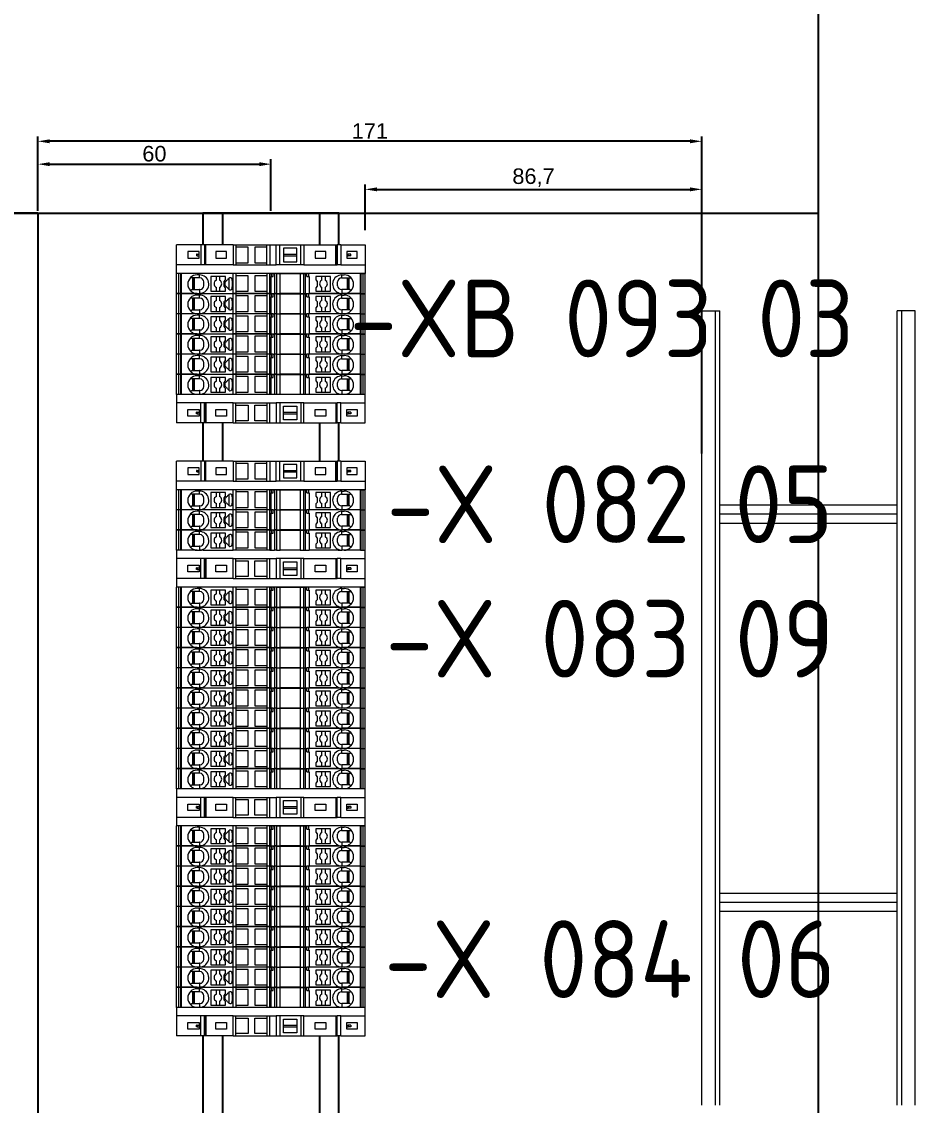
# Model space of a CAD drawing. Header units: millimetres. Extents: x 37984 to 70752, y 14140 to 37584.
# Drawn here: x 45976.3 to 46206.5, y 32209.6 to 32488.7 of the extents above; entities that cross this region are included whole.
import ezdxf
from ezdxf.enums import TextEntityAlignment as Align

# ---------------------------------------------------------------- set-up
doc = ezdxf.new("R2010")
doc.units = ezdxf.units.MM
doc.set_wipeout_variables(frame=1)
doc.layers.add('! NO PLOT !', color=7, linetype='Continuous', true_color=0xff75dd, plot=False)
doc.layers.add('000-PI-Oprema', color=30, linetype='Continuous', lineweight=5)
doc.layers.add('SI-ORMAR-Oprema', color=30, linetype='Continuous', lineweight=5)
for name, color, linetype in [('000-PI-ORMAR', 2, 'Continuous'), ('000-PI_TEXT', 7, 'Continuous'), ('002-PI-Kabelska kanalica', 150, 'Continuous'), ('004-PI-DIN Šina', 3, 'Continuous')]:
    doc.layers.add(name, color=color, linetype=linetype)
doc.styles.add('PI0', font='isocpeur.ttf', dxfattribs={"width": 0.9})
doc.styles.get("Standard").update_dxf_attribs({"font": 'arial.ttf'})
doc.dimstyles.new('ISO-25', dxfattribs={"dimtxt": 4, "dimasz": 3, "dimexe": 1.25, "dimexo": 0.625, "dimtad": 1, "dimtxsty": 'Standard', "dimcen": 3, "dimadec": 0, "dimazin": 0, "dimtfac": 1, "dimtmove": 0, "dimatfit": 3, "dimfxl": 1, "dimarcsym": 0})

# ---------------------------------------------------------------- blocks, each defined once
blk = doc.blocks.new('*U743')
at = {"layer": '002-PI-Kabelska kanalica'}
for q in [(-20, 1420), (40, -100)]:
    blk.add_line((-20, -100), q, dxfattribs=at)
blk = doc.blocks.new('*U744')
at = {"layer": '004-PI-DIN Šina'}
blk.add_lwpolyline([(1520, -17.5), (1520, 17.5), (0, 17.5), (0, -17.5)], close=True, dxfattribs=at)
for points in [[(0, 12.5), (1520, 12.5)], [(0, -12.5), (1520, -12.5)]]:
    blk.add_lwpolyline(points, dxfattribs=at)
blk = doc.blocks.new('*U527')
at = {"layer": '002-PI-Kabelska kanalica'}
for p in [(-20, 791), (80, -100)]:
    blk.add_line(p, (80, 791), dxfattribs=at)
blk = doc.blocks.new('*U457')
blk.add_wipeout([(47227.3, 37326.63), (47227.3, 37321.48), (47275.9, 37321.48), (47275.9, 37326.63)])
at = {"layer": '000-PI-Oprema'}
for p, q in [((47227.3, 37321.48), (47227.3, 37326.63)), ((47227.85, 37326.63), (47227.3, 37326.63)), ((47228.39, 37326.63), (47227.85, 37326.63)), ((47227.85, 37321.48), (47227.85, 37326.63)), ((47228.39, 37321.48), (47228.39, 37326.63)), ((47228.56, 37326.63), (47228.39, 37326.63)), ((47228.56, 37321.48), (47228.56, 37326.63)), ((47241.88, 37326.63), (47228.56, 37326.63)), ((47233.2, 37326.28), (47232.6, 37326.28)), ((47233.2, 37325.48), (47233.2, 37326.28)), ((47241.88, 37321.48), (47241.88, 37326.63)), ((47242.6, 37326.63), (47241.88, 37326.63)), ((47242.6, 37326.63), (47242.6, 37326.06)), ((47250.6, 37326.63), (47242.6, 37326.63)), ((47242.6, 37326.06), (47242.6, 37322.06)), ((47245.75, 37326.06), (47242.6, 37326.06)), ((47245.75, 37322.06), (47245.75, 37326.06)), ((47247.45, 37326.06), (47247.45, 37322.06)), ((47250.6, 37326.06), (47247.45, 37326.06)), ((47250.6, 37326.63), (47250.6, 37326.06)), ((47251.32, 37326.63), (47250.6, 37326.63)), ((47250.6, 37326.06), (47250.6, 37322.06)), ((47251.32, 37326.63), (47251.75, 37326.63)), ((47251.32, 37321.48), (47251.32, 37326.63)), ((47251.75, 37325.83), (47251.75, 37326.63)), ((47252.21, 37326.63), (47251.75, 37326.63)), ((47252.21, 37326.63), (47252.56, 37326.63)), ((47252.21, 37325.83), (47252.21, 37326.63)), ((47253.07, 37326.63), (47252.56, 37326.63)), ((47252.56, 37326.63), (47252.56, 37321.48)), ((47253.07, 37326.63), (47253.07, 37321.48)), ((47253.07, 37326.63), (47253.98, 37326.63)), ((47253.98, 37321.48), (47253.98, 37326.63)), ((47253.98, 37326.63), (47259.12, 37326.63)), ((47259.12, 37326.63), (47259.12, 37321.48)), ((47259.12, 37326.63), (47260.03, 37326.63)), ((47260.03, 37326.63), (47260.03, 37321.48)), ((47260.03, 37326.63), (47260.54, 37326.63)), ((47260.54, 37321.48), (47260.54, 37326.63)), ((47260.54, 37326.63), (47260.89, 37326.63)), ((47260.89, 37325.83), (47260.89, 37326.63)), ((47261.35, 37326.63), (47260.89, 37326.63)), ((47261.35, 37325.83), (47261.35, 37326.63)), ((47274.65, 37326.63), (47261.35, 37326.63)), ((47269.9, 37326.28), (47270.5, 37326.28)), ((47269.9, 37325.48), (47269.9, 37326.28)), ((47274.65, 37321.48), (47274.65, 37326.63)), ((47274.65, 37326.63), (47274.82, 37326.63)), ((47274.82, 37321.48), (47274.82, 37326.63)), ((47274.82, 37326.63), (47275.35, 37326.63)), ((47275.35, 37321.48), (47275.35, 37326.63)), ((47275.35, 37326.63), (47275.9, 37326.63)), ((47275.9, 37321.48), (47275.9, 37326.63)), ((47231, 37325.48), (47230.9, 37325.58)), ((47231.45, 37325.48), (47231, 37325.48)), ((47231.45, 37325.48), (47231.45, 37322.48)), ((47231.6, 37325.48), (47231.45, 37325.48)), ((47231.6, 37322.48), (47231.6, 37325.48)), ((47231.85, 37325.48), (47231.6, 37325.48)), ((47231.85, 37325.48), (47231.85, 37322.48)), ((47233.2, 37325.48), (47231.85, 37325.48)), ((47233.3, 37325.48), (47233.2, 37325.48)), ((47237.55, 37325.88), (47236.15, 37325.88)), ((47236.15, 37325.88), (47236.15, 37322.08)), ((47238.35, 37325.88), (47237.55, 37325.88)), ((47237.55, 37324.9), (47237.55, 37325.88)), ((47239.95, 37325.88), (47238.35, 37325.88)), ((47238.35, 37325.88), (47238.35, 37324.9)), ((47239.55, 37324.58), (47239.95, 37324.98)), ((47239.55, 37323.38), (47239.55, 37324.58)), ((47239.95, 37322.98), (47239.55, 37323.38)), ((47239.95, 37324.98), (47239.95, 37325.88)), ((47240.78, 37325.37), (47240.78, 37322.6)), ((47251.65, 37321.48), (47251.65, 37325.83)), ((47251.65, 37325.83), (47251.75, 37325.83)), ((47251.75, 37325.83), (47252.21, 37325.83)), ((47260.89, 37325.83), (47261.35, 37325.83)), ((47261.35, 37325.83), (47261.45, 37325.83)), ((47261.45, 37325.83), (47261.45, 37321.48)), ((47264.75, 37325.88), (47263.15, 37325.88)), ((47263.15, 37325.88), (47263.15, 37324.98)), ((47263.15, 37324.98), (47263.55, 37324.58)), ((47263.55, 37323.38), (47263.15, 37322.98)), ((47263.55, 37324.58), (47263.55, 37323.38)), ((47264.75, 37324.9), (47264.75, 37325.88)), ((47265.55, 37325.88), (47264.75, 37325.88)), ((47265.55, 37325.88), (47265.55, 37324.9)), ((47266.95, 37325.88), (47265.55, 37325.88)), ((47266.95, 37322.08), (47266.95, 37325.88)), ((47268.8, 37323.48), (47268.8, 37324.48)), ((47269.8, 37325.48), (47269.9, 37325.48)), ((47269.9, 37325.48), (47271.25, 37325.48)), ((47271.25, 37325.48), (47271.25, 37322.48)), ((47271.25, 37325.48), (47271.5, 37325.48)), ((47271.5, 37322.48), (47271.5, 37325.48)), ((47271.5, 37325.48), (47271.65, 37325.48)), ((47271.65, 37325.48), (47271.65, 37322.48)), ((47271.65, 37325.48), (47272.1, 37325.48)), ((47272.1, 37325.48), (47272.2, 37325.58)), ((47227.85, 37321.48), (47227.3, 37321.48)), ((47228.39, 37321.48), (47227.85, 37321.48)), ((47228.56, 37321.48), (47228.39, 37321.48)), ((47231.6, 37321.48), (47228.56, 37321.48)), ((47230.9, 37322.19), (47231.2, 37322.48)), ((47231.2, 37322.48), (47231.45, 37322.48)), ((47231.45, 37322.48), (47231.6, 37322.48)), ((47231.6, 37322.48), (47231.85, 37322.48)), ((47231.6, 37321.7), (47231.6, 37321.48)), ((47232.6, 37321.48), (47231.6, 37321.48)), ((47231.85, 37322.48), (47233.2, 37322.48)), ((47232.6, 37321.48), (47233.2, 37321.48)), ((47233.3, 37322.48), (47233.2, 37322.48)), ((47233.2, 37322.48), (47233.2, 37321.48)), ((47234.2, 37321.48), (47233.2, 37321.48)), ((47234.2, 37321.48), (47234.2, 37321.7)), ((47234.2, 37321.48), (47241.88, 37321.48)), ((47236.15, 37322.08), (47237.55, 37322.08)), ((47237.55, 37322.08), (47237.55, 37323.07)), ((47237.55, 37322.08), (47238.35, 37322.08)), ((47238.35, 37323.07), (47238.35, 37322.08)), ((47238.35, 37322.08), (47239.95, 37322.08)), ((47239.95, 37322.08), (47239.95, 37322.98)), ((47242.6, 37321.48), (47241.88, 37321.48)), ((47242.6, 37322.06), (47245.75, 37322.06)), ((47242.6, 37322.06), (47242.6, 37321.48)), ((47250.6, 37321.48), (47242.6, 37321.48)), ((47247.45, 37322.06), (47250.6, 37322.06)), ((47250.6, 37322.06), (47250.6, 37321.48)), ((47251.32, 37321.48), (47250.6, 37321.48)), ((47251.32, 37321.48), (47251.65, 37321.48)), ((47251.65, 37321.48), (47252.56, 37321.48)), ((47253.07, 37321.48), (47252.56, 37321.48)), ((47253.07, 37321.48), (47253.98, 37321.48)), ((47259.12, 37321.48), (47253.98, 37321.48)), ((47259.12, 37321.48), (47260.03, 37321.48)), ((47260.03, 37321.48), (47260.54, 37321.48)), ((47260.54, 37321.48), (47261.45, 37321.48)), ((47268.9, 37321.48), (47261.45, 37321.48)), ((47263.15, 37322.98), (47263.15, 37322.08)), ((47263.15, 37322.08), (47264.75, 37322.08)), ((47264.75, 37322.08), (47264.75, 37323.07)), ((47264.75, 37322.08), (47265.55, 37322.08)), ((47265.55, 37323.07), (47265.55, 37322.08)), ((47265.55, 37322.08), (47266.95, 37322.08)), ((47268.9, 37321.48), (47268.9, 37321.7)), ((47268.9, 37321.48), (47269.9, 37321.48)), ((47269.8, 37322.48), (47269.9, 37322.48)), ((47271.25, 37322.48), (47269.9, 37322.48)), ((47269.9, 37322.48), (47269.9, 37321.48)), ((47270.5, 37321.48), (47269.9, 37321.48)), ((47271.5, 37321.48), (47270.5, 37321.48)), ((47271.5, 37322.48), (47271.25, 37322.48)), ((47271.65, 37322.48), (47271.5, 37322.48)), ((47271.5, 37321.7), (47271.5, 37321.48)), ((47274.65, 37321.48), (47271.5, 37321.48)), ((47271.9, 37322.48), (47271.65, 37322.48)), ((47272.2, 37322.19), (47271.9, 37322.48)), ((47274.65, 37321.48), (47274.82, 37321.48)), ((47274.82, 37321.48), (47275.35, 37321.48)), ((47275.35, 37321.48), (47275.9, 37321.48))]:
    blk.add_line(p, q, dxfattribs=at)
for centre, radius, start, end in [((47232.6, 37323.88), 2.4, 90, 135), ((47233.2, 37323.88), 2.4, 294.6243, 90), ((47269.9, 37323.88), 2.4, 90, 245.3757), ((47270.5, 37323.88), 2.4, 45, 90), ((47232.6, 37323.88), 2.4, 135, 225), ((47233.3, 37324.48), 1, 0, 90), ((47233.3, 37323.48), 1, 270, 360), ((47237.95, 37323.98), 1, 113.5782, 246.4218), ((47237.95, 37323.98), 1, 293.5782, 66.4218), ((47241.15, 37325.03), 0.5, 5.4406, 134.9997), ((47265.15, 37323.98), 1, 113.5782, 246.4218), ((47265.15, 37323.98), 1, 293.5782, 66.4218), ((47269.8, 37324.48), 1, 90, 180), ((47269.8, 37323.48), 1, 180, 270), ((47270.5, 37323.88), 2.4, 315, 45), ((47232.6, 37323.88), 2.4, 225, 245.3757), ((47232.6, 37323.88), 2.4, 245.3757, 270), ((47233.2, 37323.88), 2.4, 270, 294.6243), ((47241.15, 37322.93), 0.5, 225, 354.5597), ((47269.9, 37323.88), 2.4, 245.3757, 270), ((47270.5, 37323.88), 2.4, 270, 294.6243), ((47270.5, 37323.88), 2.4, 294.6243, 315)]:
    blk.add_arc(centre, radius, start, end, dxfattribs=at)
for points in [[(47234.3, 37323.48), (47234.3, 37323.61), (47234.3, 37323.74), (47234.3, 37323.87), (47234.3, 37324.01), (47234.3, 37324.14), (47234.3, 37324.26), (47234.3, 37324.38), (47234.3, 37324.48)], [(47240.78, 37325.37), (47240.55, 37325.14), (47240.32, 37324.91), (47240.09, 37324.68), (47239.85, 37324.44)], [(47239.85, 37323.53), (47239.85, 37323.76), (47239.85, 37323.98), (47239.85, 37324.21), (47239.85, 37324.44)], [(47240.78, 37322.6), (47240.55, 37322.83), (47240.32, 37323.05), (47240.09, 37323.29), (47239.85, 37323.53)], [(47240.8, 37325.39), (47240.79, 37325.38), (47240.78, 37325.37)], [(47241.75, 37323.98), (47241.73, 37324.26), (47241.7, 37324.53), (47241.67, 37324.81), (47241.65, 37325.08)], [(47241.65, 37322.89), (47241.67, 37323.16), (47241.7, 37323.44), (47241.73, 37323.71), (47241.75, 37323.98)], [(47240.8, 37322.58), (47240.79, 37322.59), (47240.78, 37322.6)]]:
    blk.add_spline(points, degree=3, dxfattribs=at)
blk = doc.blocks.new('*U762')
at = {"layer": '000-PI-Oprema'}
blk.add_blockref('*U457', (-47251.6, -37324.06), dxfattribs=at)
blk = doc.blocks.new('*U763')
at = {"layer": '000-PI-Oprema', "color": 0, "linetype": 'ByBlock', "lineweight": -2, "transparency": 16777216}
blk.add_blockref('*U762', (0, 0), dxfattribs=at)
blk.add_blockref('*U762', (0, -5.2), dxfattribs=at)
blk.add_blockref('*U762', (0, -10.4), dxfattribs=at)
blk.add_blockref('*U762', (0, -15.6), dxfattribs=at)
blk.add_blockref('*U762', (0, -20.8), dxfattribs=at)
blk.add_blockref('*U762', (0, -26), dxfattribs=at)
blk.add_blockref('*U762', (0, -31.2), dxfattribs=at)
blk.add_blockref('*U762', (0, -36.4), dxfattribs=at)
blk.add_blockref('*U762', (0, -41.6), dxfattribs=at)
blk = doc.blocks.new('*U764')
at = {"layer": '000-PI-Oprema'}
blk.add_blockref('*U457', (-47251.6, -37324.06), dxfattribs=at)
blk = doc.blocks.new('*U765')
at = {"layer": '000-PI-Oprema', "color": 0, "linetype": 'ByBlock', "lineweight": -2, "transparency": 16777216}
blk.add_blockref('*U764', (0, 0), dxfattribs=at)
blk.add_blockref('*U764', (0, -5.2), dxfattribs=at)
blk.add_blockref('*U764', (0, -10.4), dxfattribs=at)
blk.add_blockref('*U764', (0, -15.6), dxfattribs=at)
blk.add_blockref('*U764', (0, -20.8), dxfattribs=at)
blk.add_blockref('*U764', (0, -26), dxfattribs=at)
blk.add_blockref('*U764', (0, -31.2), dxfattribs=at)
blk.add_blockref('*U764', (0, -36.4), dxfattribs=at)
blk.add_blockref('*U764', (0, -41.6), dxfattribs=at)
blk.add_blockref('*U764', (0, -46.8), dxfattribs=at)
blk = doc.blocks.new('*U404')
blk.add_wipeout([(-24.3, 0), (24.3, 0), (24.3, -7.35), (-24.3, -7.35)])
at = {"layer": 'SI-ORMAR-Oprema'}
for p, q in [((24.3, 0), (-24.3, 0)), ((24.3, -7.35), (24.3, 0)), ((-24.3, 0), (-24.3, -7.35)), ((-18.03, -2.2), (-24.3, -2.2)), ((-18.03, -7.35), (-18.03, -2.2)), ((-17.1, -2.2), (-18.03, -2.2)), ((-17.1, -7.35), (-17.1, -2.2)), ((-17, -2.2), (-17.1, -2.2)), ((-17, -2.2), (-17, -7.35)), ((-16.74, -2.2), (-17, -2.2)), ((-16.74, -2.2), (-16.74, -7.35)), ((-9.72, -2.2), (-16.74, -2.2)), ((-9.72, -2.2), (-9, -2.2)), ((-9.72, -7.35), (-9.72, -2.2)), ((-9, -2.77), (-9, -2.2)), ((-9, -2.2), (-1, -2.2)), ((-9, -6.77), (-9, -2.77)), ((-9, -2.77), (-5.85, -2.77)), ((-5.85, -2.77), (-5.85, -6.77)), ((-4.15, -2.77), (-1, -2.77)), ((-4.15, -6.77), (-4.15, -2.77)), ((-1, -2.2), (-1, -2.77)), ((-1, -2.2), (-0.28, -2.2)), ((-1, -2.77), (-1, -6.77)), ((-0.28, -2.2), (1.39, -2.2)), ((-0.28, -7.35), (-0.28, -2.2)), ((2.32, -2.2), (1.39, -2.2)), ((1.39, -2.2), (1.39, -7.35)), ((7.69, -2.2), (2.32, -2.2)), ((2.32, -2.2), (2.32, -7.35)), ((7.69, -2.2), (7.69, -7.35)), ((8.51, -2.2), (7.69, -2.2)), ((8.51, -7.35), (8.51, -2.2)), ((8.51, -2.2), (16.74, -2.2)), ((16.74, -2.2), (16.74, -7.35)), ((16.74, -2.2), (17, -2.2)), ((17, -7.35), (17, -2.2)), ((17, -2.2), (17.1, -2.2)), ((18.03, -2.2), (17.1, -2.2)), ((17.1, -7.35), (17.1, -2.2)), ((18.03, -2.2), (24.3, -2.2)), ((18.03, -7.35), (18.03, -2.2)), ((-21.4, -5.62), (-21.4, -3.92)), ((-21.4, -3.92), (-18.5, -3.92)), ((-19.01, -4.58), (-19.15, -4.58)), ((-19.15, -4.98), (-19.15, -4.58)), ((-19.01, -4.98), (-19.15, -4.98)), ((-19.01, -4.58), (-19.01, -4.98)), ((-19.01, -4.58), (-18.5, -4.58)), ((-19.01, -4.98), (-18.5, -4.98)), ((-18.5, -3.92), (-18.5, -4.58)), ((-18.5, -4.58), (-18.5, -4.98)), ((-18.5, -4.98), (-18.5, -5.62)), ((-14.15, -3.92), (-11.45, -3.92)), ((-14.15, -5.62), (-14.15, -3.92)), ((-11.45, -3.92), (-11.45, -5.62)), ((3.22, -3.02), (6.67, -3.02)), ((3.22, -4.58), (3.22, -3.02)), ((3.22, -4.58), (6.67, -4.58)), ((3.22, -4.98), (3.22, -4.58)), ((3.22, -4.98), (6.67, -4.98)), ((3.22, -6.52), (3.22, -4.98)), ((6.67, -3.02), (6.67, -4.58)), ((6.67, -4.58), (6.67, -4.98)), ((6.67, -4.98), (6.67, -6.52)), ((11.45, -3.92), (14.15, -3.92)), ((11.45, -5.62), (11.45, -3.92)), ((14.15, -3.92), (14.15, -5.62)), ((19.55, -4.58), (19.55, -3.92)), ((19.55, -3.92), (22.25, -3.92)), ((19.55, -4.98), (19.55, -4.58)), ((19.55, -4.58), (19.89, -4.58)), ((19.55, -4.98), (19.89, -4.98)), ((19.55, -5.62), (19.55, -4.98)), ((19.89, -4.58), (19.89, -4.98)), ((20.59, -4.58), (19.89, -4.58)), ((20.59, -4.98), (19.89, -4.98)), ((20.59, -4.58), (20.59, -4.98)), ((22.25, -3.92), (22.25, -5.62)), ((-18.03, -7.35), (-24.3, -7.35)), ((-18.5, -5.62), (-21.4, -5.62)), ((-17.1, -7.35), (-18.03, -7.35)), ((-17, -7.35), (-17.1, -7.35)), ((-16.74, -7.35), (-17, -7.35)), ((-9.72, -7.35), (-16.74, -7.35)), ((-11.45, -5.62), (-14.15, -5.62)), ((-9.72, -7.35), (-9, -7.35)), ((-5.85, -6.77), (-9, -6.77)), ((-9, -7.35), (-9, -6.77)), ((-9, -7.35), (-1, -7.35)), ((-1, -6.77), (-4.15, -6.77)), ((-1, -6.77), (-1, -7.35)), ((-1, -7.35), (-0.28, -7.35)), ((-0.28, -7.35), (1.39, -7.35)), ((1.39, -7.35), (2.32, -7.35)), ((2.32, -7.35), (7.69, -7.35)), ((6.67, -6.52), (3.22, -6.52)), ((7.69, -7.35), (8.51, -7.35)), ((8.51, -7.35), (16.74, -7.35)), ((14.15, -5.62), (11.45, -5.62)), ((16.74, -7.35), (17, -7.35)), ((17, -7.35), (17.1, -7.35)), ((18.03, -7.35), (17.1, -7.35)), ((18.03, -7.35), (24.3, -7.35)), ((22.25, -5.62), (19.55, -5.62))]:
    blk.add_line(p, q, dxfattribs=at)
blk = doc.blocks.new('*U403')
blk.add_wipeout([(-24.3, 2.2), (24.3, 2.2), (24.3, -7.35), (-24.3, -7.35)])
at = {"layer": 'SI-ORMAR-Oprema'}
for p, q in [((-24.3, 2.2), (-24.3, -7.35)), ((24.3, 2.2), (-24.3, 2.2)), ((-18.03, 0), (-24.3, 0)), ((24.3, -7.35), (24.3, 2.2)), ((-21.4, -3.42), (-21.4, -1.72)), ((-21.4, -1.72), (-18.5, -1.72)), ((-19.01, -2.38), (-19.15, -2.38)), ((-19.15, -2.78), (-19.15, -2.38)), ((-19.01, -2.78), (-19.15, -2.78)), ((-19.01, -2.38), (-19.01, -2.78)), ((-19.01, -2.38), (-18.5, -2.38)), ((-19.01, -2.78), (-18.5, -2.78)), ((-18.5, -1.72), (-18.5, -2.38)), ((-18.5, -2.38), (-18.5, -2.78)), ((-18.5, -2.78), (-18.5, -3.42)), ((-18.03, -5.15), (-18.03, 0)), ((-17.1, 0), (-18.03, 0)), ((-17.1, -5.15), (-17.1, 0)), ((-17, 0), (-17.1, 0)), ((-17, 0), (-17, -5.15)), ((-16.74, 0), (-17, 0)), ((-16.74, 0), (-16.74, -5.15)), ((-9.72, 0), (-16.74, 0)), ((-14.15, -1.72), (-11.45, -1.72)), ((-14.15, -3.42), (-14.15, -1.72)), ((-11.45, -1.72), (-11.45, -3.42)), ((-9.72, 0), (-9, 0)), ((-9.72, -5.15), (-9.72, 0)), ((-9, -0.57), (-9, 0)), ((-9, 0), (-1, 0)), ((-9, -4.57), (-9, -0.57)), ((-9, -0.57), (-5.85, -0.57)), ((-5.85, -0.57), (-5.85, -4.57)), ((-4.15, -0.57), (-1, -0.57)), ((-4.15, -4.57), (-4.15, -0.57)), ((-1, 0), (-1, -0.57)), ((-1, 0), (-0.28, 0)), ((-1, -0.57), (-1, -4.57)), ((-0.28, 0), (1.39, 0)), ((-0.28, -5.15), (-0.28, 0)), ((2.32, 0), (1.39, 0)), ((1.39, 0), (1.39, -5.15)), ((7.69, 0), (2.32, 0)), ((2.32, 0), (2.32, -5.15)), ((3.22, -0.82), (6.67, -0.82)), ((3.22, -2.38), (3.22, -0.82)), ((3.22, -2.38), (6.67, -2.38)), ((3.22, -2.78), (3.22, -2.38)), ((3.22, -2.78), (6.67, -2.78)), ((3.22, -4.32), (3.22, -2.78)), ((6.67, -0.82), (6.67, -2.38)), ((6.67, -2.38), (6.67, -2.78)), ((6.67, -2.78), (6.67, -4.32)), ((7.69, 0), (7.69, -5.15)), ((8.51, 0), (7.69, 0)), ((8.51, -5.15), (8.51, 0)), ((8.51, 0), (16.74, 0)), ((11.45, -1.72), (14.15, -1.72)), ((11.45, -3.42), (11.45, -1.72)), ((14.15, -1.72), (14.15, -3.42)), ((16.74, 0), (16.74, -5.15)), ((16.74, 0), (17, 0)), ((17, -5.15), (17, 0)), ((17, 0), (17.1, 0)), ((18.03, 0), (17.1, 0)), ((17.1, -5.15), (17.1, 0)), ((18.03, 0), (24.3, 0)), ((18.03, -5.15), (18.03, 0)), ((19.55, -2.38), (19.55, -1.72)), ((19.55, -1.72), (22.25, -1.72)), ((19.55, -2.78), (19.55, -2.38)), ((19.55, -2.38), (19.89, -2.38)), ((19.55, -2.78), (19.89, -2.78)), ((19.55, -3.42), (19.55, -2.78)), ((19.89, -2.38), (19.89, -2.78)), ((20.59, -2.38), (19.89, -2.38)), ((20.59, -2.78), (19.89, -2.78)), ((20.59, -2.38), (20.59, -2.78)), ((22.25, -1.72), (22.25, -3.42)), ((-18.03, -5.15), (-24.3, -5.15)), ((-18.5, -3.42), (-21.4, -3.42)), ((-17.1, -5.15), (-18.03, -5.15)), ((-17, -5.15), (-17.1, -5.15)), ((-16.74, -5.15), (-17, -5.15)), ((-9.72, -5.15), (-16.74, -5.15)), ((-11.45, -3.42), (-14.15, -3.42)), ((-9.72, -5.15), (-9, -5.15)), ((-5.85, -4.57), (-9, -4.57)), ((-9, -5.15), (-9, -4.57)), ((-9, -5.15), (-1, -5.15)), ((-1, -4.57), (-4.15, -4.57)), ((-1, -4.57), (-1, -5.15)), ((-1, -5.15), (-0.28, -5.15)), ((-0.28, -5.15), (1.39, -5.15)), ((1.39, -5.15), (2.32, -5.15)), ((2.32, -5.15), (7.69, -5.15)), ((6.67, -4.32), (3.22, -4.32)), ((7.69, -5.15), (8.51, -5.15)), ((8.51, -5.15), (16.74, -5.15)), ((14.15, -3.42), (11.45, -3.42)), ((16.74, -5.15), (17, -5.15)), ((17, -5.15), (17.1, -5.15)), ((18.03, -5.15), (17.1, -5.15)), ((18.03, -5.15), (24.3, -5.15)), ((22.25, -3.42), (19.55, -3.42)), ((24.3, -7.35), (-24.3, -7.35))]:
    blk.add_line(p, q, dxfattribs=at)
blk = doc.blocks.new('*U402')
blk.add_wipeout([(-24.3, -7.35), (24.3, -7.35), (24.3, 0), (-24.3, 0)])
at = {"layer": 'SI-ORMAR-Oprema'}
for p, q in [((-18.03, 0), (-24.3, 0)), ((-18.03, 0), (-18.03, -5.15)), ((-17.1, 0), (-18.03, 0)), ((-17.1, 0), (-17.1, -5.15)), ((-17, 0), (-17.1, 0)), ((-17, -5.15), (-17, 0)), ((-16.74, 0), (-17, 0)), ((-16.74, -5.15), (-16.74, 0)), ((-9.72, 0), (-16.74, 0)), ((-9.72, 0), (-9, 0)), ((-9.72, 0), (-9.72, -5.15)), ((-9, 0), (-9, -0.57)), ((-9, 0), (-1, 0)), ((-1, 0), (-0.28, 0)), ((-1, -0.57), (-1, 0)), ((-0.28, 0), (1.39, 0)), ((-0.28, 0), (-0.28, -5.15)), ((1.39, 0), (2.32, 0)), ((1.39, -5.15), (1.39, 0)), ((2.32, 0), (7.69, 0)), ((2.32, -5.15), (2.32, 0)), ((7.69, -5.15), (7.69, 0)), ((7.69, 0), (8.51, 0)), ((8.51, 0), (8.51, -5.15)), ((8.51, 0), (16.74, 0)), ((16.74, -5.15), (16.74, 0)), ((16.74, 0), (17, 0)), ((17, 0), (17, -5.15)), ((17, 0), (17.1, 0)), ((17.1, 0), (17.1, -5.15)), ((18.03, 0), (17.1, 0)), ((18.03, 0), (18.03, -5.15)), ((18.03, 0), (24.3, 0)), ((24.3, 0), (24.3, -7.35)), ((-24.3, -7.35), (-24.3, 0)), ((-21.4, -1.72), (-21.4, -3.42)), ((-18.5, -1.72), (-21.4, -1.72)), ((-19.01, -2.37), (-19.15, -2.37)), ((-19.15, -2.37), (-19.15, -2.77)), ((-19.01, -2.77), (-19.15, -2.77)), ((-19.01, -2.37), (-18.5, -2.37)), ((-19.01, -2.77), (-19.01, -2.37)), ((-19.01, -2.77), (-18.5, -2.77)), ((-18.5, -2.37), (-18.5, -1.72)), ((-18.5, -2.77), (-18.5, -2.37)), ((-18.5, -3.42), (-18.5, -2.77)), ((-14.15, -1.72), (-14.15, -3.42)), ((-11.45, -1.72), (-14.15, -1.72)), ((-11.45, -3.42), (-11.45, -1.72)), ((-9, -0.57), (-9, -4.57)), ((-5.85, -0.57), (-9, -0.57)), ((-5.85, -4.57), (-5.85, -0.57)), ((-4.15, -0.57), (-4.15, -4.57)), ((-1, -0.57), (-4.15, -0.57)), ((-1, -4.57), (-1, -0.57)), ((6.67, -0.82), (3.22, -0.82)), ((3.22, -0.82), (3.22, -2.37)), ((3.22, -2.37), (6.67, -2.37)), ((3.22, -2.37), (3.22, -2.77)), ((3.22, -2.77), (6.67, -2.77)), ((3.22, -2.77), (3.22, -4.32)), ((6.67, -2.37), (6.67, -0.82)), ((6.67, -2.77), (6.67, -2.37)), ((6.67, -4.32), (6.67, -2.77)), ((11.45, -1.72), (11.45, -3.42)), ((14.15, -1.72), (11.45, -1.72)), ((14.15, -3.42), (14.15, -1.72)), ((22.25, -1.72), (19.55, -1.72)), ((19.55, -1.72), (19.55, -2.37)), ((19.55, -2.37), (19.89, -2.37)), ((19.55, -2.37), (19.55, -2.77)), ((19.55, -2.77), (19.55, -3.42)), ((19.55, -2.77), (19.89, -2.77)), ((20.59, -2.37), (19.89, -2.37)), ((19.89, -2.77), (19.89, -2.37)), ((20.59, -2.77), (19.89, -2.77)), ((20.59, -2.77), (20.59, -2.37)), ((22.25, -3.42), (22.25, -1.72)), ((-18.03, -5.15), (-24.3, -5.15)), ((-21.4, -3.42), (-18.5, -3.42)), ((-17.1, -5.15), (-18.03, -5.15)), ((-17, -5.15), (-17.1, -5.15)), ((-16.74, -5.15), (-17, -5.15)), ((-9.72, -5.15), (-16.74, -5.15)), ((-14.15, -3.42), (-11.45, -3.42)), ((-9.72, -5.15), (-9, -5.15)), ((-9, -4.57), (-9, -5.15)), ((-9, -4.57), (-5.85, -4.57)), ((-9, -5.15), (-1, -5.15)), ((-4.15, -4.57), (-1, -4.57)), ((-1, -5.15), (-1, -4.57)), ((-1, -5.15), (-0.28, -5.15)), ((-0.28, -5.15), (1.39, -5.15)), ((2.32, -5.15), (1.39, -5.15)), ((7.69, -5.15), (2.32, -5.15)), ((3.22, -4.32), (6.67, -4.32)), ((8.51, -5.15), (7.69, -5.15)), ((8.51, -5.15), (16.74, -5.15)), ((11.45, -3.42), (14.15, -3.42)), ((16.74, -5.15), (17, -5.15)), ((17, -5.15), (17.1, -5.15)), ((18.03, -5.15), (17.1, -5.15)), ((18.03, -5.15), (24.3, -5.15)), ((19.55, -3.42), (22.25, -3.42)), ((24.3, -7.35), (-24.3, -7.35))]:
    blk.add_line(p, q, dxfattribs=at)
blk = doc.blocks.new('*U749')
at = {"layer": '000-PI-Oprema', "ltscale": 0.25}
for p, q in [((-5, 1336.55), (-5, 1541.22)), ((-5, 1541.22), (-0.33, 1541.22)), ((-1.5, 1336.55), (-1.5, 1541.22)), ((-0.33, 1336.55), (-0.33, 1541.22)), ((45.33, 1336.55), (45.33, 1541.22)), ((50, 1541.22), (45.33, 1541.22)), ((46.5, 1336.55), (46.5, 1541.22)), ((50, 1336.55), (50, 1541.22)), ((-0.33, 1491.22), (45.33, 1491.22)), ((-0.33, 1488.88), (45.33, 1488.88)), ((-0.33, 1391.22), (45.33, 1391.22)), ((-0.33, 1388.88), (45.33, 1388.88))]:
    blk.add_line(p, q, dxfattribs=at)
for points in [[(-0.33, 1486.55), (45.33, 1486.55)], [(-0.33, 1386.55), (45.33, 1386.55)]]:
    blk.add_lwpolyline(points, dxfattribs=at)
blk = doc.blocks.new('*D775')
at = {"layer": '! NO PLOT !', "color": 0, "lineweight": -2, "ltscale": 0.25, "transparency": 16777216}
for p, q in [((45980.48, 32440.03), (45980.48, 32459.18)), ((46148.48, 32457.93), (45983.48, 32457.93)), ((46151.48, 32377.53), (46151.48, 32459.18))]:
    blk.add_line(p, q, dxfattribs=at)
at = {"layer": '! NO PLOT !', "color": 0, "ltscale": 0.25, "transparency": 16777216}
for points in [[(45983.48, 32458.43), (45983.48, 32457.43), (45980.48, 32457.93)], [(46148.48, 32458.43), (46148.48, 32457.43), (46151.48, 32457.93)]]:
    blk.add_solid(points, dxfattribs=at)
at = {"layer": 'Defpoints', "color": 0, "ltscale": 0.25, "transparency": 16777216}
for p in [(45980.48, 32457.93), (45980.48, 32439.4), (46151.48, 32376.9)]:
    blk.add_point(p, dxfattribs=at)
at = {"layer": '! NO PLOT !', "color": 0, "ltscale": 0.25, "transparency": 16777216, "insert": (46065.98, 32460.57), "char_height": 4, "attachment_point": 5}
blk.add_mtext('171', dxfattribs=at)
blk = doc.blocks.new('*D776')
at = {"layer": '! NO PLOT !', "color": 0, "lineweight": -2, "ltscale": 0.25, "transparency": 16777216}
for p, q in [((46064.78, 32435.03), (46064.78, 32446.8)), ((46151.48, 32377.53), (46151.48, 32446.8)), ((46067.78, 32445.55), (46148.48, 32445.55))]:
    blk.add_line(p, q, dxfattribs=at)
at = {"layer": '! NO PLOT !', "color": 0, "ltscale": 0.25, "transparency": 16777216}
for points in [[(46067.78, 32446.05), (46067.78, 32445.05), (46064.78, 32445.55)], [(46148.48, 32446.05), (46148.48, 32445.05), (46151.48, 32445.55)]]:
    blk.add_solid(points, dxfattribs=at)
at = {"layer": 'Defpoints', "color": 0, "ltscale": 0.25, "transparency": 16777216}
for p in [(46151.48, 32445.55), (46064.78, 32434.4), (46151.48, 32376.9)]:
    blk.add_point(p, dxfattribs=at)
at = {"layer": '! NO PLOT !', "color": 0, "ltscale": 0.25, "transparency": 16777216, "insert": (46108.13, 32448.57), "char_height": 4, "attachment_point": 5}
blk.add_mtext('86,7', dxfattribs=at)
blk = doc.blocks.new('*D777')
at = {"layer": '! NO PLOT !', "color": 0, "lineweight": -2, "ltscale": 0.25, "transparency": 16777216}
for p, q in [((45980.48, 32440.03), (45980.48, 32453.29)), ((45983.48, 32452.04), (46037.48, 32452.04)), ((46040.48, 32440.03), (46040.48, 32453.29))]:
    blk.add_line(p, q, dxfattribs=at)
at = {"layer": '! NO PLOT !', "color": 0, "ltscale": 0.25, "transparency": 16777216}
for points in [[(45983.48, 32452.54), (45983.48, 32451.54), (45980.48, 32452.04)], [(46037.48, 32452.54), (46037.48, 32451.54), (46040.48, 32452.04)]]:
    blk.add_solid(points, dxfattribs=at)
at = {"layer": 'Defpoints', "color": 0, "ltscale": 0.25, "transparency": 16777216}
for p in [(46040.48, 32452.04), (45980.48, 32439.4), (46040.48, 32439.4)]:
    blk.add_point(p, dxfattribs=at)
at = {"layer": '! NO PLOT !', "color": 0, "ltscale": 0.25, "transparency": 16777216, "insert": (46010.48, 32454.71), "char_height": 4, "attachment_point": 5}
blk.add_mtext('60', dxfattribs=at)
blk = doc.blocks.new('montažnaa')
at = {"layer": '000-PI-ORMAR'}
blk.add_line((46867.64, 28809.4), (46867.64, 26919.4), dxfattribs=at)
blk = doc.blocks.new('*U1042')
at = {"layer": '000-PI-Oprema'}
blk.add_blockref('*U457', (-47251.6, -37324.06), dxfattribs=at)
blk = doc.blocks.new('*U1043')
at = {"layer": '000-PI-Oprema', "color": 0, "linetype": 'ByBlock', "lineweight": -2, "transparency": 16777216}
blk.add_blockref('*U1042', (0, 0), dxfattribs=at)
blk.add_blockref('*U1042', (0, -5.2), dxfattribs=at)
blk.add_blockref('*U1042', (0, -10.4), dxfattribs=at)
blk = doc.blocks.new('*U1046')
at = {"layer": '000-PI-Oprema'}
blk.add_blockref('*U457', (-47251.6, -37324.06), dxfattribs=at)
blk = doc.blocks.new('*U1047')
at = {"layer": '000-PI-Oprema', "color": 0, "linetype": 'ByBlock', "lineweight": -2, "transparency": 16777216}
blk.add_blockref('*U1046', (0, 0), dxfattribs=at)
blk.add_blockref('*U1046', (0, -5.2), dxfattribs=at)
blk.add_blockref('*U1046', (0, -10.4), dxfattribs=at)
blk.add_blockref('*U1046', (0, -15.6), dxfattribs=at)
blk.add_blockref('*U1046', (0, -20.8), dxfattribs=at)
blk.add_blockref('*U1046', (0, -26), dxfattribs=at)

msp = doc.modelspace()

# ---------------------------------------------------------------- block references
for name, p, rotation in [('*U527', (45390.483, 32519.404), 270), ('*U743', (45960.483, 32339.404), 180), ('*U744', (46040.483, 32439.404), 270)]:
    msp.add_blockref(name, p, dxfattribs=dict(rotation=rotation))
at = {"layer": '000-PI-Oprema'}
msp.add_blockref('*U749', (46156.483, 30873.042), dxfattribs=at)

# ---------------------------------------------------------------- texts
at = {"layer": '000-PI_TEXT', "style": 'PI0', "width": 0.9}
for s, p in [('-X 082 05', (46127.822, 32364.469)), ('-X 083 09', (46127.822, 32329.837)), ('-X 084 06', (46127.822, 32247.287))]:
    msp.add_text(s, height=20, dxfattribs=at).set_placement(p, align=Align.MIDDLE)

# ---------------------------------------------------------------- dimensions: what is measured, and where the dimension line sits
at = {"layer": '! NO PLOT !', "ltscale": 0.25}
dim = msp.add_linear_dim(base=(46040.483, 32452.042), p1=(45980.483, 32439.404), p2=(46040.483, 32439.404), dimstyle='ISO-25', dxfattribs=at)
dim.commit()
dim.dimension.update_dxf_attribs({"geometry": '*D777', "text_midpoint": (46010.483, 32454.709)})

# ---------------------------------------------------------------- next in the draw order: block references
at = {"layer": '000-PI-Oprema'}
for name, p in [('*U765', (46040.483, 32340.504)), ('*U763', (46040.483, 32279.004))]:
    msp.add_blockref(name, p, dxfattribs=at)
at = {"layer": 'SI-ORMAR-Oprema'}
msp.add_blockref('*U402', (46040.483, 32431.229), dxfattribs=at)

# ---------------------------------------------------------------- next in the draw order: block references
for name, p in [('*U403', (46040.483, 32350.429)), ('*U403', (46040.483, 32288.929)), ('*U404', (46040.483, 32234.829))]:
    msp.add_blockref(name, p, dxfattribs=at)

# ---------------------------------------------------------------- next in the draw order: dimensions: what is measured, and where the dimension line sits
at = {"layer": '! NO PLOT !', "ltscale": 0.25}
for base, p1, p2, picture, middle in [((45980.483, 32457.933), (46151.483, 32376.904), (45980.483, 32439.404), '*D775', (46065.983, 32460.566)), ((46151.483, 32445.545), (46064.783, 32434.404), (46151.483, 32376.904), '*D776', (46108.133, 32448.574))]:
    dim = msp.add_linear_dim(base=base, p1=p1, p2=p2, dimstyle='ISO-25', dxfattribs=at)
    dim.commit()
    dim.dimension.update_dxf_attribs({"geometry": picture, "text_midpoint": middle})

# ---------------------------------------------------------------- next in the draw order: block references
at = {"layer": '000-PI-Oprema'}
msp.add_blockref('montažnaa', (-686.158, 3900), dxfattribs=at)

# ---------------------------------------------------------------- next in the draw order: block references
for name, p in [('*U1047', (46040.483, 32421.304)), ('*U1043', (46040.483, 32365.604))]:
    msp.add_blockref(name, p, dxfattribs=at)

# ---------------------------------------------------------------- next in the draw order: block references
at = {"layer": 'SI-ORMAR-Oprema'}
for name, p in [('*U404', (46040.483, 32392.729)), ('*U402', (46040.483, 32375.529))]:
    msp.add_blockref(name, p, dxfattribs=at)

# ---------------------------------------------------------------- next in the draw order: texts
at = {"layer": '000-PI_TEXT', "style": 'PI0', "width": 0.9}
msp.add_text('-XB 093 03', height=20, dxfattribs=at).set_placement((46125.763, 32412.338), align=Align.MIDDLE)

doc.saveas('drawing.dxf')
